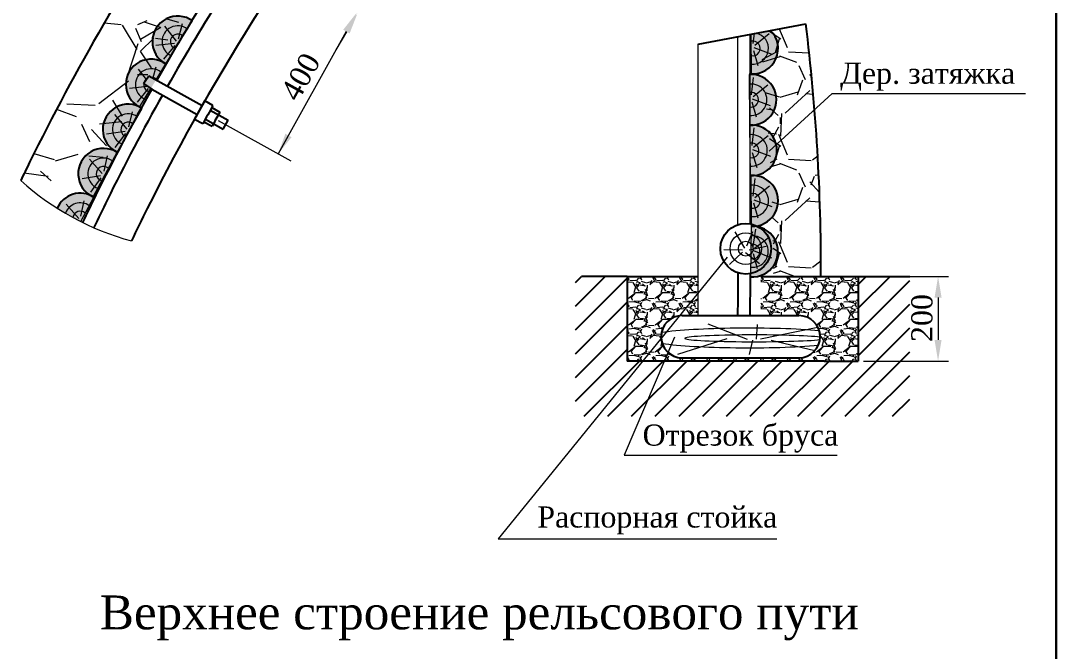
# Model space of a CAD drawing. Header units: millimetres. Extents: x -46762 to 217101, y -107409 to 31524.
# Drawn here: x 210977 to 217101, y -51133 to -47403 of the extents above; entities that cross this region are included whole.
import ezdxf

# ---------------------------------------------------------------- set-up
doc = ezdxf.new("R2010")
doc.units = ezdxf.units.MM
doc.styles.get("Standard").update_dxf_attribs({"font": 'TIMES.TTF'})

msp = doc.modelspace()

# ---------------------------------------------------------------- hatches: boundary and pattern name
at = {"lineweight": 0, "true_color": 0xffffff}
h = msp.add_hatch(color=7, dxfattribs=at)
edge = h.paths.add_edge_path()
edge.add_arc((211905.79, -47525.72), 150, 54.351807, 242.320614)
edge.add_line((211836.11, -47658.55), (211993.21, -47403.83))
for points in [[(215296.66, -47716.62, 0.6936991), (215410.88, -47459.88), (215294.6, -47481.8)], [(211192.9, -48511.45, 0.0247785), (211332.14, -48590.46), (211409.76, -48446.41, 0.455676)]]:
    msp.add_hatch(color=7, dxfattribs=at).paths.add_polyline_path(points)
h = msp.add_hatch(color=7, dxfattribs=at)
edge = h.paths.add_edge_path()
edge.add_arc((211748.69, -47780.45), 150, 54.351807, 242.320614)
edge.add_line((211679.01, -47913.28), (211836.11, -47658.55))
h = msp.add_hatch(color=7, dxfattribs=at)
edge = h.paths.add_edge_path()
edge.add_arc((215296.27, -47870.45), 150, -93.481602, 94.487205)
edge.add_line((215284.54, -47720.91), (215287.16, -48020.18))
h = msp.add_hatch(color=7, dxfattribs=at)
edge = h.paths.add_edge_path()
edge.add_arc((211612.91, -48046.13), 150, 56.180406, 244.149213)
edge.add_line((211547.5, -48181.12), (211696.39, -47921.51))
h = msp.add_hatch(color=7, dxfattribs=at)
edge = h.paths.add_edge_path()
edge.add_arc((215298.9, -48169.72), 150, -93.481602, 94.487205)
edge.add_line((215287.16, -48020.18), (215289.79, -48319.44))
h = msp.add_hatch(color=7, dxfattribs=at)
edge = h.paths.add_edge_path()
edge.add_arc((211467.35, -48307.91), 150, 57.699848, 245.668655)
edge.add_line((211405.55, -48444.59), (211547.5, -48181.12))
h = msp.add_hatch(color=7, dxfattribs=at)
edge = h.paths.add_edge_path()
edge.add_arc((215306.09, -48468.55), 150, -93.481602, 94.487205)
edge.add_line((215294.36, -48319.01), (215296.98, -48618.28))
h = msp.add_hatch(color=7, dxfattribs=at)
edge = h.paths.add_edge_path()
edge.add_arc((215304.75, -48768.07), 150, -95.001044, 92.967764)
edge.add_line((215296.98, -48618.28), (215291.67, -48917.5))

# ---------------------------------------------------------------- linework, layer by layer
at = {"color": 7, "lineweight": 30}
msp.add_line((217100.51, -61406.57), (217100.51, -43586.57), dxfattribs=at)
at = {"lineweight": 9}
for p, q in [((211834.16, -47389.87), (211909.86, -47412.13)), ((211570.67, -47426.33), (211470.54, -47417.98)), ((211666.07, -47572.32), (211578.75, -47429.45)), ((211656.9, -47446.9), (211688.65, -47526.27)), ((211723.8, -47403.4), (211668.24, -47427.21)), ((211685.93, -47512.76), (211804.99, -47441.33)), ((211803.6, -47442.05), (211708.35, -47410.3)), ((211828.41, -47434.77), (211897.05, -47524.26)), ((211932.73, -47421.83), (211908.49, -47511.08)), ((215462.35, -47450.18), (215508.66, -47560.17)), ((215469.91, -47448.75), (215469.81, -47450.8)), ((211763.47, -47505.88), (211684.09, -47585.26)), ((211846.4, -47518.31), (211774.88, -47507.59)), ((215308.21, -47538.01), (215315.38, -47477.88)), ((215403.5, -47480.28), (215317.24, -47549.06)), ((215401.43, -47461.66), (215472.14, -47510.61)), ((215463.72, -47504.14), (215438.32, -47593.04)), ((211607.58, -47735.96), (211671.08, -47537.52)), ((211776.95, -47547), (211886.59, -47534.71)), ((211888.34, -47548.87), (211822.58, -47630.2)), ((215419.69, -47602.68), (215313.94, -47563.47)), ((211685.54, -47586.95), (211749.04, -47682.2)), ((215338.27, -47669.18), (215311.28, -47580.72)), ((215448.63, -47587.65), (215359.94, -47634.11)), ((215365.84, -47645.44), (215467.44, -47613.69)), ((215463.44, -47610.74), (215565.04, -47648.84)), ((215516.73, -47587.48), (215639.46, -47593.33)), ((211671.31, -47689.5), (211718.76, -47751.36)), ((211775.63, -47676.55), (211758, -47741.46)), ((215578.24, -47667.09), (215616.34, -47749.64)), ((211439.24, -47892.57), (211613.86, -47757.63)), ((211668.49, -47720.1), (211729.46, -47720.1)), ((215298.72, -47841.57), (215311.09, -47737.7)), ((215570.46, -47840.46), (215602.21, -47751.56)), ((215653.82, -47733.03), (215643.01, -47721.23)), ((215651.47, -47738.77), (215653.78, -47732.61)), ((211619.85, -47801.73), (211726.63, -47789.75)), ((211731.24, -47803.59), (211665.48, -47884.93)), ((215394.01, -47783.84), (215307.74, -47852.62)), ((215642.51, -47816.28), (215496.46, -47949.63)), ((211578.45, -47967.38), (211522.89, -47872.13)), ((215410.2, -47906.24), (215304.45, -47867.03)), ((215378.3, -47827.56), (215461.7, -47852.09)), ((215467.13, -47855), (215575.08, -47823.25)), ((215663.58, -47838.82), (215620.47, -47835.22)), ((211189.89, -47925.6), (211305.87, -47969.1)), ((211250.14, -47894.55), (211416.82, -47902.49)), ((211636.52, -47941.43), (211615.14, -48031.41)), ((215328.78, -47972.74), (215301.78, -47884.28)), ((215424.42, -47931.38), (215386.5, -47925.69)), ((215455.39, -47962.62), (215404.59, -47918.17)), ((211574.83, -48000.25), (211443.29, -48014.09)), ((211532.66, -47957.7), (211604.12, -48044.95)), ((215469.47, -48013.03), (215469.47, -47974.93)), ((215476.16, -47952.45), (215469.81, -48085.8)), ((211337.41, -48014.7), (211385.04, -48117.89)), ((211483.64, -48142.09), (211396.33, -48046.84)), ((211484.8, -48071.52), (211594, -48055.73)), ((215301.35, -48140.84), (215313.71, -48036.97)), ((215396.89, -48065.41), (215445.43, -48071.24)), ((215429.05, -48086.75), (215460.8, -48029.6)), ((211596.21, -48069.82), (211533.07, -48153.22)), ((215396.64, -48083.1), (215310.37, -48151.89)), ((215405.23, -48099.29), (215472.07, -48145.57)), ((215457.89, -48074.58), (215508.69, -48195.23)), ((211055.57, -48188.07), (211175.51, -48223.35)), ((215331.4, -48272.01), (215304.41, -48183.55)), ((215412.82, -48205.51), (215307.07, -48166.3)), ((215463.72, -48139.14), (215438.32, -48228.04)), ((211182.3, -48231.02), (211317.24, -48191.33)), ((211464.11, -48211.19), (211380.21, -48204.2)), ((211384.79, -48221.64), (211458.54, -48306.97)), ((211488.18, -48202.62), (211469.19, -48293.14)), ((215448.81, -48222.55), (215407.96, -48243.95)), ((215409.21, -48266.89), (215467.35, -48248.72)), ((215463.51, -48245.76), (215565.11, -48283.86)), ((215516.82, -48222.48), (215650.17, -48228.83)), ((215659.26, -48225.55), (215689.83, -48201.93)), ((211139.72, -48325.13), (210998.53, -48303.95)), ((211158.13, -48349.07), (211094.63, -48293.51)), ((215578.23, -48302.05), (215616.33, -48384.6)), ((211339.97, -48336.68), (211448.7, -48318)), ((211451.28, -48332.04), (211390.38, -48417.08)), ((215308.54, -48439.67), (215320.91, -48335.8)), ((215700.16, -48418.59), (215643.06, -48356.29)), ((215651.46, -48373.79), (215670.51, -48322.99)), ((215695.74, -48315.44), (215675.2, -48317.6)), ((215403.83, -48381.94), (215317.57, -48450.72)), ((215570.45, -48475.5), (215602.2, -48386.6)), ((211247.04, -48486.93), (211320.79, -48572.26)), ((211350.43, -48467.91), (211331.44, -48558.43)), ((215338.6, -48570.84), (215311.6, -48482.38)), ((215420.02, -48504.34), (215314.27, -48465.13)), ((215418.62, -48474.42), (215461.8, -48487.12)), ((215467.03, -48490.02), (215574.98, -48458.27)), ((215642.67, -48451.13), (215496.62, -48584.48)), ((215702.27, -48477.04), (215620.5, -48470.22)), ((215424.31, -48566.37), (215421.72, -48565.98)), ((215455.47, -48597.69), (215421.78, -48568.21)), ((215469.47, -48648.03), (215469.47, -48609.93)), ((215476.16, -48587.44), (215469.81, -48720.79)), ((215198.98, -48651.58), (215256.08, -48748.85)), ((215304.11, -48651.58), (215269.06, -48737.17)), ((215307.96, -48739.27), (215323.08, -48635.76)), ((215429.02, -48721.81), (215460.77, -48664.66)), ((215284.64, -48757.92), (215385.86, -48737.17)), ((215404.75, -48684.08), (215316.69, -48750.55)), ((215425.16, -48703.8), (215445.26, -48706.22)), ((215457.91, -48709.65), (215508.71, -48830.3)), ((215134.09, -48756.63), (215244.41, -48757.92)), ((215244.41, -48772.19), (215169.13, -48844.81)), ((215262.57, -48774.79), (215345.63, -48838.33)), ((215334.53, -48871.19), (215309.89, -48782.04)), ((215417.69, -48806.87), (215313.01, -48764.87)), ((215425.97, -48748.66), (215472.01, -48780.53)), ((215463.72, -48774.14), (215438.32, -48863.04)), ((215448.99, -48857.45), (215427.36, -48868.78)), ((215516.92, -48857.48), (215650.27, -48863.83)), ((215659.32, -48860.52), (215708.83, -48822.26)), ((214574.77, -48931.13), (214563.43, -48918.75)), ((214564.56, -48926.93), (214568.67, -48915.97)), ((214639.31, -48915.97), (214647.91, -48936.04)), ((214640.58, -48930.19), (214646.67, -48915.97)), ((214710.73, -48915.98), (214720.06, -48936.19)), ((214733.51, -48931.11), (214719.63, -48915.98)), ((214723.31, -48926.94), (214727.42, -48915.98)), ((214798.06, -48915.98), (214806.65, -48936.02)), ((214799.33, -48930.2), (214805.42, -48915.98)), ((214869.48, -48915.98), (214878.82, -48936.21)), ((214892.24, -48931.1), (214878.39, -48915.98)), ((214882.05, -48926.95), (214886.17, -48915.98)), ((214956.81, -48915.98), (214965.39, -48936.01)), ((214958.07, -48930.22), (214964.17, -48915.98)), ((215368.45, -48931.05), (215354.65, -48915.99)), ((215358.29, -48926.97), (215362.41, -48915.99)), ((215427.52, -48896.17), (215467.27, -48883.75)), ((215463.57, -48880.79), (215557.45, -48915.99)), ((215504.48, -48915.99), (215513.86, -48936.3)), ((215527.19, -48931.03), (215513.4, -48915.99)), ((215517.04, -48926.98), (215521.16, -48915.99)), ((215591.81, -48915.99), (215600.36, -48935.95)), ((215593.04, -48930.27), (215599.16, -48915.99)), ((215663.24, -48915.99), (215672.62, -48936.32)), ((215685.93, -48931.02), (215672.15, -48915.99)), ((215675.79, -48926.99), (215679.91, -48915.99)), ((215750.56, -48915.99), (215759.11, -48935.94)), ((215751.79, -48930.29), (215757.91, -48915.99)), ((215821.99, -48915.99), (215831.38, -48936.35)), ((215844.66, -48931), (215830.91, -48915.99)), ((215834.53, -48927), (215838.66, -48915.99)), ((215909.31, -48916), (215917.85, -48935.92)), ((215910.53, -48930.3), (215916.66, -48916)), ((214575.27, -48932.58), (214563.43, -48943.39)), ((214595.25, -48951.22), (214563.43, -48948.57)), ((214614.75, -48939.04), (214578.24, -48942.22)), ((214615.84, -48980.83), (214598.37, -48952.26)), ((214604.53, -49009.7), (214617.23, -48970.01)), ((214613.8, -48956.93), (214620.15, -48972.81)), ((214627.01, -48946.44), (214615.89, -48951.2)), ((214630.86, -48926.48), (214616.57, -48942.36)), ((214634.53, -48967.13), (214618.65, -48983.01)), ((214619.13, -48983.57), (214631.83, -49002.62)), ((214619.14, -48968.42), (214642.95, -48954.13)), ((214642.61, -48954.32), (214623.56, -48947.97)), ((214671.52, -48972.67), (214639.77, -48967.9)), ((214645.24, -48942.95), (214672.23, -48950.89)), ((214666.96, -48972.39), (214654.26, -48961.28)), ((214677.38, -48953.34), (214704.37, -48945.4)), ((214679.06, -48992.5), (214679.06, -48982.97)), ((214680.94, -48967.84), (214679.35, -49001.18)), ((214734.06, -48932.54), (214697.54, -48965.88)), ((214700.25, -48959.83), (214708.19, -48937.6)), ((214754, -48951.22), (214715.9, -48948.05)), ((214773.51, -48939.04), (214737, -48942.22)), ((214774.59, -48980.83), (214757.13, -48952.26)), ((214763.28, -49009.68), (214775.98, -48969.99)), ((214772.55, -48956.94), (214778.9, -48972.81)), ((214785.77, -48946.43), (214774.65, -48951.2)), ((214789.6, -48926.49), (214775.31, -48942.37)), ((214793.28, -48967.13), (214777.4, -48983.01)), ((214777.88, -48983.58), (214790.58, -49002.63)), ((214777.89, -48968.42), (214801.7, -48954.13)), ((214801.36, -48954.32), (214782.31, -48947.97)), ((214830.27, -48972.67), (214798.52, -48967.9)), ((214803.99, -48942.95), (214830.97, -48950.88)), ((214825.7, -48972.37), (214813, -48961.26)), ((214836.13, -48953.34), (214863.11, -48945.4)), ((214837.81, -48992.5), (214837.81, -48982.97)), ((214839.69, -48967.82), (214838.1, -49001.16)), ((214892.84, -48932.51), (214856.33, -48965.85)), ((214858.99, -48959.86), (214866.93, -48937.63)), ((214912.75, -48951.22), (214874.65, -48948.05)), ((214932.27, -48939.04), (214895.76, -48942.22)), ((214933.34, -48980.83), (214915.88, -48952.26)), ((214922.04, -49009.66), (214934.74, -48969.97)), ((214931.3, -48956.94), (214937.65, -48972.82)), ((214944.53, -48946.43), (214933.42, -48951.19)), ((214948.34, -48926.5), (214934.05, -48942.37)), ((214952.03, -48967.13), (214936.15, -48983.01)), ((214936.63, -48983.58), (214949.33, -49002.63)), ((214936.64, -48968.42), (214960.45, -48954.13)), ((214960.11, -48954.32), (214941.06, -48947.97)), ((214984.47, -48971.98), (214957.28, -48967.9)), ((214962.73, -48942.94), (214984.53, -48949.36)), ((214984.43, -48972.36), (214971.73, -48961.25)), ((215369.2, -48932.41), (215354.45, -48945.88)), ((215389, -48951.22), (215354.45, -48948.34)), ((215354.46, -48934.9), (215355.1, -48936.28)), ((215408.55, -48939.04), (215372.03, -48942.21)), ((215409.6, -48980.84), (215392.14, -48952.26)), ((215398.31, -49009.6), (215411.01, -48969.92)), ((215407.56, -48956.96), (215413.91, -48972.84)), ((215420.81, -48946.41), (215409.7, -48951.18)), ((215428.28, -48967.13), (215412.4, -48983.01)), ((215412.88, -48983.58), (215425.58, -49002.63)), ((215412.89, -48968.42), (215436.7, -48954.13)), ((215436.36, -48954.32), (215417.31, -48947.97)), ((215465.29, -48972.67), (215433.54, -48967.91)), ((215438.96, -48942.94), (215465.94, -48950.88)), ((215460.62, -48972.31), (215447.92, -48961.2)), ((215471.1, -48953.35), (215498.08, -48945.41)), ((215472.81, -48992.5), (215472.81, -48982.97)), ((215474.69, -48967.72), (215473.1, -49001.06)), ((215527.99, -48932.37), (215491.48, -48965.71)), ((215493.95, -48959.97), (215501.88, -48937.74)), ((215547.74, -48951.22), (215509.64, -48948.05)), ((215567.31, -48939.04), (215530.79, -48942.21)), ((215568.36, -48980.84), (215550.89, -48952.27)), ((215557.06, -49009.59), (215569.76, -48969.9)), ((215566.31, -48956.97), (215572.66, -48972.85)), ((215579.57, -48946.41), (215568.46, -48951.17)), ((215583.31, -48926.53), (215569.02, -48942.41)), ((215587.03, -48967.13), (215571.15, -48983.01)), ((215571.63, -48983.58), (215584.33, -49002.63)), ((215571.64, -48968.42), (215595.46, -48954.13)), ((215595.11, -48954.32), (215576.06, -48947.97)), ((215624.04, -48972.67), (215592.29, -48967.91)), ((215597.7, -48942.94), (215624.69, -48950.87)), ((215619.36, -48972.3), (215606.66, -48961.18)), ((215629.84, -48953.35), (215656.83, -48945.41)), ((215631.56, -48992.5), (215631.56, -48982.97)), ((215633.44, -48967.7), (215631.85, -49001.04)), ((215686.78, -48932.34), (215650.27, -48965.68)), ((215652.69, -48960), (215660.62, -48937.77)), ((215706.49, -48951.22), (215668.39, -48948.05)), ((215726.06, -48939.04), (215689.55, -48942.21)), ((215727.11, -48980.84), (215709.65, -48952.27)), ((215715.82, -49009.57), (215728.52, -48969.88)), ((215725.06, -48956.98), (215731.41, -48972.85)), ((215738.33, -48946.4), (215727.22, -48951.17)), ((215742.05, -48926.54), (215727.76, -48942.41)), ((215745.78, -48967.13), (215729.9, -48983.01)), ((215730.39, -48968.42), (215754.21, -48954.13)), ((215730.39, -48983.58), (215743.09, -49002.63)), ((215753.86, -48954.32), (215734.81, -48947.97)), ((215782.8, -48972.67), (215751.05, -48967.91)), ((215756.44, -48942.93), (215783.43, -48950.87)), ((215778.09, -48972.28), (215765.39, -48961.17)), ((215788.58, -48953.35), (215815.57, -48945.41)), ((215790.31, -48992.5), (215790.31, -48982.97)), ((215792.19, -48967.67), (215790.6, -49001.01)), ((215845.57, -48932.31), (215809.05, -48965.64)), ((215811.42, -48960.02), (215819.36, -48937.8)), ((215865.24, -48951.22), (215827.14, -48948.05)), ((215884.82, -48939.04), (215848.31, -48942.21)), ((215885.86, -48980.84), (215868.4, -48952.27)), ((215874.57, -49009.55), (215887.27, -48969.86)), ((215883.82, -48956.99), (215890.17, -48972.86)), ((215897.09, -48946.4), (215885.98, -48951.16)), ((215900.79, -48926.55), (215886.51, -48942.42)), ((215904.53, -48967.13), (215888.65, -48983.01)), ((215889.14, -48968.42), (215912.96, -48954.13)), ((215889.14, -48983.58), (215901.84, -49002.63)), ((215912.61, -48954.32), (215893.56, -48947.97)), ((215929.36, -48970.84), (215909.8, -48967.91)), ((215915.18, -48942.93), (215929.36, -48947.1)), ((215929.36, -48965.74), (215924.12, -48961.15)), ((214570.93, -49043.74), (214605.86, -49016.75)), ((214597.2, -49058.5), (214586.08, -49039.45)), ((214587.17, -49041.16), (214615.75, -49009.41)), ((214615.56, -49009.96), (214656.84, -49009.96)), ((214638.39, -49002.97), (214678.08, -49007.74)), ((214679.99, -49041.37), (214646.66, -49058.83)), ((214663.9, -49020.6), (214671.84, -49006.32)), ((214664.57, -49014.74), (214685.2, -49029.03)), ((214669.26, -48991.57), (214681.96, -49021.73)), ((214677.98, -49023.5), (214671.63, -49045.72)), ((214688.6, -49044.8), (214721.93, -49046.39)), ((214729.69, -49043.73), (214764.62, -49016.74)), ((214755.95, -49058.5), (214744.83, -49039.45)), ((214745.92, -49041.16), (214774.5, -49009.41)), ((214774.31, -49009.96), (214815.59, -49009.96)), ((214797.14, -49002.97), (214836.83, -49007.74)), ((214838.77, -49041.36), (214805.43, -49058.82)), ((214822.64, -49020.63), (214830.58, -49006.34)), ((214823.33, -49014.75), (214843.97, -49029.03)), ((214827.99, -48991.53), (214840.69, -49021.69)), ((214836.73, -49023.5), (214830.38, -49045.72)), ((214847.35, -49044.8), (214880.68, -49046.39)), ((214888.45, -49043.72), (214923.38, -49016.74)), ((214914.69, -49058.5), (214903.58, -49039.45)), ((214904.68, -49041.16), (214933.25, -49009.41)), ((214933.06, -49009.96), (214974.34, -49009.96)), ((214955.9, -49002.98), (214984.3, -49006.38)), ((214981.37, -49020.66), (214984.24, -49015.5)), ((214982.09, -49014.75), (214984.23, -49016.24)), ((215353.93, -49046.24), (215356.93, -49046.39)), ((215364.73, -49043.7), (215399.66, -49016.72)), ((215390.94, -49058.48), (215379.83, -49039.43)), ((215380.93, -49041.16), (215409.5, -49009.41)), ((215409.31, -49009.96), (215450.59, -49009.96)), ((215432.16, -49002.98), (215471.85, -49007.74)), ((215473.86, -49041.3), (215440.53, -49058.77)), ((215457.58, -49020.74), (215465.52, -49006.45)), ((215458.37, -49014.77), (215479.01, -49029.06)), ((215462.93, -48991.38), (215475.63, -49021.54)), ((215471.73, -49023.49), (215465.38, -49045.72)), ((215482.34, -49044.8), (215515.68, -49046.39)), ((215523.49, -49043.7), (215558.42, -49016.71)), ((215549.69, -49058.48), (215538.58, -49039.43)), ((215539.68, -49041.16), (215568.25, -49009.41)), ((215568.06, -49009.96), (215609.34, -49009.96)), ((215590.92, -49002.98), (215630.61, -49007.74)), ((215632.64, -49041.29), (215599.3, -49058.75)), ((215616.32, -49020.77), (215624.25, -49006.48)), ((215617.13, -49014.78), (215637.77, -49029.07)), ((215621.66, -48991.34), (215634.36, -49021.5)), ((215630.49, -49023.49), (215624.14, -49045.72)), ((215641.09, -49044.8), (215674.43, -49046.39)), ((215682.25, -49043.69), (215717.18, -49016.7)), ((215708.44, -49058.48), (215697.32, -49039.43)), ((215698.43, -49041.16), (215727, -49009.41)), ((215726.81, -49009.96), (215768.09, -49009.96)), ((215749.67, -49002.98), (215789.36, -49007.74)), ((215791.41, -49041.28), (215758.07, -49058.74)), ((215775.05, -49020.79), (215782.99, -49006.51)), ((215775.89, -49014.79), (215796.53, -49029.08)), ((215780.39, -48991.3), (215793.09, -49021.46)), ((215789.24, -49023.49), (215782.89, -49045.71)), ((215799.84, -49044.8), (215833.18, -49046.39)), ((215841.02, -49043.69), (215875.94, -49016.7)), ((215867.19, -49058.47), (215856.07, -49039.42)), ((215857.18, -49041.16), (215885.75, -49009.41)), ((215885.56, -49009.96), (215926.84, -49009.96)), ((215908.43, -49002.98), (215929.36, -49005.49)), ((214574.78, -49089.89), (214563.43, -49077.5)), ((214575.31, -49091.29), (214563.43, -49102.14)), ((214595.26, -49109.97), (214563.43, -49107.32)), ((214564.56, -49085.68), (214569.32, -49072.98)), ((214604.16, -49065.26), (214574, -49068.44)), ((214614.86, -49097.78), (214578.34, -49100.96)), ((214632.58, -49073.25), (214600.83, -49065.31)), ((214644.85, -49064.34), (214605.16, -49061.16)), ((214644.85, -49064.34), (214605.16, -49061.16)), ((214627.03, -49105.18), (214615.92, -49109.94)), ((214630.85, -49085.24), (214616.56, -49101.12)), ((214642.61, -49113.07), (214623.56, -49106.72)), ((214633.22, -49074.42), (214631.63, -49066.48)), ((214638.38, -49072.57), (214647.91, -49094.79)), ((214640.58, -49088.94), (214650.11, -49066.72)), ((214645.27, -49101.71), (214672.26, -49109.64)), ((214652.11, -49059.72), (214677.51, -49051.78)), ((214673.88, -49049.31), (214699.28, -49058.83)), ((214677.36, -49112.09), (214704.35, -49104.15)), ((214734.1, -49091.26), (214697.58, -49124.59)), ((214700.25, -49118.59), (214708.18, -49096.36)), ((214710.53, -49074.29), (214720.06, -49094.93)), ((214754.01, -49109.97), (214715.91, -49106.8)), ((214733.52, -49089.88), (214716.06, -49070.83)), ((214723.31, -49085.69), (214728.07, -49072.99)), ((214762.91, -49065.26), (214732.74, -49068.44)), ((214773.62, -49097.78), (214737.1, -49100.96)), ((214791.33, -49073.25), (214759.58, -49065.31)), ((214803.6, -49064.34), (214763.92, -49061.16)), ((214803.6, -49064.34), (214763.92, -49061.16)), ((214785.79, -49105.17), (214774.68, -49109.94)), ((214789.59, -49085.25), (214775.3, -49101.12)), ((214801.36, -49113.07), (214782.31, -49106.72)), ((214791.97, -49074.41), (214790.38, -49066.47)), ((214797.13, -49072.55), (214806.65, -49094.78)), ((214799.32, -49088.96), (214808.85, -49066.73)), ((214804.01, -49101.7), (214831, -49109.64)), ((214810.86, -49059.72), (214836.26, -49051.79)), ((214832.62, -49049.31), (214858.02, -49058.83)), ((214836.1, -49112.09), (214863.09, -49104.16)), ((214892.88, -49091.22), (214856.37, -49124.56)), ((214858.99, -49118.62), (214866.92, -49096.39)), ((214869.29, -49074.32), (214878.82, -49094.95)), ((214912.76, -49109.97), (214874.66, -49106.8)), ((214892.26, -49089.86), (214874.79, -49070.81)), ((214882.05, -49085.7), (214886.82, -49073)), ((214921.65, -49065.26), (214891.49, -49068.44)), ((214932.37, -49097.78), (214895.86, -49100.96)), ((214950.08, -49073.25), (214918.33, -49065.31)), ((214962.36, -49064.34), (214922.67, -49061.16)), ((214962.36, -49064.34), (214922.67, -49061.16)), ((214944.55, -49105.17), (214933.44, -49109.93)), ((214948.33, -49085.26), (214934.05, -49101.13)), ((214960.11, -49113.07), (214941.06, -49106.72)), ((214950.72, -49074.4), (214949.13, -49066.46)), ((214955.87, -49072.54), (214965.39, -49094.76)), ((214958.07, -49088.97), (214967.59, -49066.75)), ((214962.75, -49101.7), (214983.26, -49107.73)), ((214983.96, -49048.46), (214964.2, -49058.81)), ((214969.6, -49059.73), (214983.9, -49055.26)), ((215389, -49109.97), (215353.24, -49106.99)), ((215369.25, -49091.12), (215353.26, -49105.71)), ((215353.44, -49091.44), (215355.09, -49095.02)), ((215368.47, -49089.81), (215353.65, -49073.65)), ((215358.29, -49085.72), (215363.06, -49073.02)), ((215397.88, -49065.27), (215367.72, -49068.44)), ((215408.65, -49097.78), (215372.14, -49100.96)), ((215426.33, -49073.25), (215394.58, -49065.31)), ((215438.62, -49064.34), (215398.93, -49061.16)), ((215438.62, -49064.34), (215398.93, -49061.16)), ((215420.84, -49105.15), (215409.72, -49109.92)), ((215424.56, -49085.28), (215410.27, -49101.16)), ((215436.36, -49113.07), (215417.31, -49106.72)), ((215426.96, -49074.36), (215425.37, -49066.42)), ((215432.1, -49072.5), (215441.62, -49094.72)), ((215434.3, -49089.02), (215443.82, -49066.79)), ((215438.98, -49101.7), (215465.97, -49109.63)), ((215445.83, -49059.73), (215471.23, -49051.8)), ((215467.59, -49049.3), (215492.99, -49058.82)), ((215471.07, -49112.1), (215498.06, -49104.17)), ((215528.03, -49091.09), (215491.52, -49124.42)), ((215493.94, -49118.73), (215501.88, -49096.5)), ((215504.33, -49074.4), (215513.85, -49095.04)), ((215547.75, -49109.97), (215509.65, -49106.8)), ((215527.2, -49089.8), (215509.74, -49070.75)), ((215517.04, -49085.73), (215521.8, -49073.03)), ((215556.62, -49065.27), (215526.46, -49068.44)), ((215567.41, -49097.78), (215530.9, -49100.96)), ((215585.08, -49073.25), (215553.33, -49065.31)), ((215597.37, -49064.34), (215557.69, -49061.16)), ((215597.37, -49064.34), (215557.69, -49061.16)), ((215579.6, -49105.15), (215568.48, -49109.91)), ((215583.3, -49085.29), (215569.01, -49101.16)), ((215595.11, -49113.07), (215576.06, -49106.72)), ((215585.71, -49074.35), (215584.12, -49066.41)), ((215590.84, -49072.48), (215600.37, -49094.71)), ((215593.04, -49089.03), (215602.56, -49066.81)), ((215597.72, -49101.69), (215624.71, -49109.63)), ((215604.57, -49059.74), (215629.97, -49051.8)), ((215626.34, -49049.29), (215651.74, -49058.82)), ((215629.81, -49112.11), (215656.8, -49104.17)), ((215686.82, -49091.05), (215650.31, -49124.39)), ((215652.68, -49118.76), (215660.62, -49096.53)), ((215663.09, -49074.43), (215672.61, -49095.06)), ((215706.5, -49109.97), (215668.4, -49106.8)), ((215685.94, -49089.78), (215668.48, -49070.73)), ((215675.79, -49085.74), (215680.55, -49073.04)), ((215715.37, -49065.27), (215685.2, -49068.44)), ((215726.17, -49097.78), (215689.66, -49100.95)), ((215743.83, -49073.25), (215712.08, -49065.31)), ((215756.13, -49064.34), (215716.44, -49061.16)), ((215756.13, -49064.34), (215716.44, -49061.16)), ((215738.36, -49105.14), (215727.25, -49109.91)), ((215742.04, -49085.3), (215727.76, -49101.17)), ((215753.86, -49113.07), (215734.81, -49106.72)), ((215744.45, -49074.34), (215742.87, -49066.4)), ((215749.59, -49072.47), (215759.11, -49094.69)), ((215751.78, -49089.04), (215761.31, -49066.82)), ((215756.47, -49101.69), (215783.45, -49109.63)), ((215763.32, -49059.74), (215788.72, -49051.8)), ((215785.08, -49049.29), (215810.48, -49058.82)), ((215788.56, -49112.11), (215815.54, -49104.17)), ((215845.61, -49091.02), (215809.09, -49124.36)), ((215811.42, -49118.78), (215819.36, -49096.56)), ((215821.85, -49074.45), (215831.37, -49095.09)), ((215865.25, -49109.97), (215827.15, -49106.8)), ((215844.67, -49089.77), (215827.21, -49070.72)), ((215834.53, -49085.75), (215839.3, -49073.05)), ((215874.11, -49065.27), (215843.95, -49068.44)), ((215884.93, -49097.78), (215848.42, -49100.95)), ((215902.58, -49073.25), (215870.83, -49065.31)), ((215914.88, -49064.34), (215875.19, -49061.16)), ((215914.88, -49064.34), (215875.19, -49061.16)), ((215897.12, -49105.14), (215886.01, -49109.9)), ((215900.79, -49085.31), (215886.5, -49101.18)), ((215912.61, -49113.07), (215893.56, -49106.72)), ((215903.2, -49074.33), (215901.62, -49066.39)), ((215908.33, -49072.45), (215917.85, -49094.68)), ((215910.53, -49089.06), (215920.05, -49066.83)), ((215915.21, -49101.69), (215929.36, -49105.85)), ((215929.36, -49052.17), (215916.85, -49058.72)), ((215922.06, -49059.74), (215929.36, -49057.46)), ((214587.17, -49199.91), (214615.75, -49168.16)), ((214615.84, -49139.58), (214598.37, -49111)), ((214604.53, -49168.44), (214617.23, -49128.75)), ((214613.8, -49115.68), (214620.15, -49131.55)), ((214615.56, -49168.71), (214656.84, -49168.71)), ((214634.53, -49125.88), (214618.65, -49141.76)), ((214619.13, -49142.32), (214631.83, -49161.37)), ((214619.14, -49127.17), (214642.95, -49112.88)), ((214638.35, -49161.72), (214678.03, -49166.48)), ((214671.49, -49131.41), (214639.74, -49126.65)), ((214666.98, -49131.16), (214654.28, -49120.05)), ((214663.89, -49179.37), (214671.83, -49165.08)), ((214669.26, -49150.33), (214681.96, -49180.49)), ((214679.06, -49151.25), (214679.06, -49141.72)), ((214680.94, -49126.59), (214679.35, -49159.93)), ((214745.92, -49199.91), (214774.5, -49168.16)), ((214774.59, -49139.58), (214757.13, -49111.01)), ((214763.28, -49168.42), (214775.98, -49128.73)), ((214772.55, -49115.69), (214778.9, -49131.56)), ((214774.31, -49168.71), (214815.59, -49168.71)), ((214793.28, -49125.88), (214777.4, -49141.76)), ((214777.88, -49142.33), (214790.58, -49161.38)), ((214777.89, -49127.17), (214801.7, -49112.88)), ((214797.1, -49161.72), (214823.98, -49164.94)), ((214830.25, -49131.41), (214798.5, -49126.65)), ((214825.72, -49131.14), (214813.02, -49120.03)), ((214828, -49150.29), (214832.24, -49160.38)), ((214837.81, -49151.25), (214837.81, -49141.72)), ((214839.69, -49126.57), (214838.21, -49157.57)), ((214933.34, -49139.58), (214915.88, -49111.01)), ((214928.88, -49147.03), (214934.74, -49128.72)), ((214931.3, -49115.69), (214937.65, -49131.57)), ((214952.03, -49125.88), (214936.15, -49141.76)), ((214936.63, -49142.33), (214939.77, -49147.03)), ((214936.64, -49127.17), (214960.45, -49112.88)), ((214982.91, -49130.5), (214957.25, -49126.65)), ((214982.93, -49129.79), (214971.75, -49120.01)), ((215409.6, -49139.59), (215392.14, -49111.01)), ((215405.13, -49147.03), (215411.01, -49128.66)), ((215407.56, -49115.71), (215413.91, -49131.59)), ((215428.28, -49125.88), (215412.4, -49141.76)), ((215412.88, -49142.33), (215416.02, -49147.03)), ((215412.89, -49127.17), (215436.71, -49112.88)), ((215465.26, -49131.42), (215433.51, -49126.65)), ((215460.65, -49131.08), (215447.95, -49119.97)), ((215472.81, -49147.03), (215472.81, -49141.72)), ((215474.69, -49126.47), (215473.71, -49147.03)), ((215568.35, -49139.59), (215550.89, -49111.01)), ((215563.88, -49147.03), (215569.76, -49128.64)), ((215566.31, -49115.72), (215572.66, -49131.59)), ((215587.03, -49125.88), (215571.15, -49141.76)), ((215571.63, -49142.33), (215574.77, -49147.03)), ((215571.64, -49127.17), (215595.46, -49112.88)), ((215624.02, -49131.42), (215592.27, -49126.65)), ((215619.38, -49131.06), (215606.68, -49119.95)), ((215621.67, -49150.1), (215623.85, -49155.3)), ((215631.56, -49151.25), (215631.56, -49141.72)), ((215633.44, -49126.45), (215631.9, -49158.71)), ((215698.43, -49199.91), (215727, -49168.16)), ((215727.11, -49139.59), (215709.64, -49111.02)), ((215715.82, -49168.31), (215728.52, -49128.62)), ((215725.06, -49115.73), (215731.41, -49131.6)), ((215726.81, -49168.71), (215768.09, -49168.71)), ((215745.78, -49125.88), (215729.9, -49141.76)), ((215730.38, -49142.33), (215743.08, -49161.38)), ((215730.4, -49127.17), (215754.21, -49112.88)), ((215749.63, -49161.72), (215789.32, -49166.49)), ((215782.77, -49131.42), (215751.02, -49126.65)), ((215778.11, -49131.05), (215765.41, -49119.94)), ((215775.05, -49179.56), (215782.98, -49165.27)), ((215780.4, -49150.07), (215793.1, -49180.23)), ((215790.31, -49151.25), (215790.31, -49141.72)), ((215792.19, -49126.42), (215790.6, -49159.76)), ((215857.18, -49199.9), (215885.75, -49168.15)), ((215885.86, -49139.59), (215868.4, -49111.02)), ((215874.58, -49168.29), (215887.28, -49128.61)), ((215883.82, -49115.73), (215890.17, -49131.61)), ((215885.56, -49168.71), (215926.84, -49168.71)), ((215904.53, -49125.88), (215888.65, -49141.76)), ((215889.14, -49142.33), (215901.84, -49161.38)), ((215889.15, -49127.17), (215912.96, -49112.88)), ((215908.39, -49161.72), (215929.36, -49164.24)), ((215929.36, -49129.59), (215909.77, -49126.65)), ((215929.36, -49124.49), (215924.14, -49119.92)), ((214570.94, -49202.48), (214605.87, -49175.49)), ((214604.1, -49224.02), (214573.93, -49227.19)), ((214597.2, -49217.25), (214586.09, -49198.2)), ((214632.58, -49232), (214600.83, -49224.06)), ((214644.8, -49223.08), (214605.11, -49219.91)), ((214644.8, -49223.08), (214605.11, -49219.91)), ((214633.22, -49233.17), (214631.63, -49225.24)), ((214640.58, -49247.7), (214650.1, -49225.48)), ((214680.04, -49200.1), (214646.7, -49217.56)), ((214652.09, -49218.48), (214677.49, -49210.54)), ((214664.55, -49173.48), (214685.19, -49187.77)), ((214677.98, -49182.25), (214671.63, -49204.47)), ((214673.89, -49208.06), (214699.29, -49217.59)), ((214688.62, -49203.55), (214721.96, -49205.14)), ((214733.53, -49248.64), (214716.07, -49229.59)), ((214729.71, -49202.47), (214764.63, -49175.48)), ((214762.84, -49224.02), (214732.68, -49227.19)), ((214755.95, -49217.25), (214744.83, -49198.2)), ((214771.81, -49227.12), (214759.58, -49224.06)), ((214774.46, -49220.76), (214763.87, -49219.91)), ((214774.46, -49220.76), (214763.87, -49219.91)), ((215682.73, -49202.08), (215717.19, -49175.45)), ((215715.3, -49224.02), (215695.4, -49226.12)), ((215708.44, -49217.23), (215697.32, -49198.18)), ((215743.83, -49232), (215712.08, -49224.06)), ((215756.08, -49223.08), (215716.39, -49219.91)), ((215756.08, -49223.08), (215716.39, -49219.91)), ((215744.46, -49233.09), (215742.87, -49225.15)), ((215751.78, -49247.8), (215761.31, -49225.58)), ((215791.46, -49200), (215758.12, -49217.46)), ((215763.3, -49218.49), (215788.7, -49210.56)), ((215775.88, -49173.53), (215796.51, -49187.82)), ((215789.24, -49182.24), (215782.89, -49204.46)), ((215785.1, -49208.05), (215810.5, -49217.57)), ((215799.86, -49203.55), (215833.2, -49205.14)), ((215844.69, -49248.53), (215827.22, -49229.48)), ((215841.03, -49202.43), (215875.95, -49175.44)), ((215874.04, -49224.02), (215843.88, -49227.2)), ((215867.19, -49217.23), (215856.07, -49198.18)), ((215902.58, -49232), (215870.83, -49224.06)), ((215914.83, -49223.08), (215875.14, -49219.91)), ((215914.83, -49223.08), (215875.14, -49219.91)), ((215903.2, -49233.08), (215901.62, -49225.14)), ((215910.52, -49247.82), (215920.05, -49225.59)), ((215929.36, -49210.92), (215916.89, -49217.45)), ((215922.04, -49218.5), (215929.36, -49216.21)), ((214574.8, -49248.66), (214563.43, -49236.26)), ((214575.35, -49250), (214563.43, -49260.89)), ((214595.27, -49268.72), (214563.43, -49266.07)), ((214564.56, -49244.44), (214569.32, -49231.74)), ((214614.96, -49256.53), (214578.45, -49259.7)), ((214615.83, -49298.33), (214598.37, -49269.75)), ((214604.53, -49327.18), (214617.23, -49287.5)), ((214613.8, -49274.43), (214620.15, -49290.3)), ((214627.06, -49263.92), (214615.95, -49268.68)), ((214630.84, -49244), (214616.55, -49259.87)), ((214634.53, -49284.63), (214618.65, -49300.51)), ((214619.14, -49285.92), (214642.95, -49271.63)), ((214642.61, -49271.82), (214623.56, -49265.47)), ((214638.39, -49231.33), (214647.91, -49253.55)), ((214671.46, -49290.16), (214639.71, -49285.4)), ((214645.29, -49260.46), (214672.28, -49268.4)), ((214667, -49289.93), (214654.3, -49278.81)), ((214677.33, -49270.85), (214704.32, -49262.91)), ((214680.94, -49285.34), (214679.35, -49318.68)), ((214734.14, -49249.97), (214697.63, -49283.31)), ((214700.24, -49277.35), (214708.18, -49255.12)), ((214710.53, -49233.03), (214720.05, -49253.67)), ((214754.01, -49268.72), (214715.91, -49265.55)), ((214723.31, -49244.45), (214728.07, -49231.75)), ((214764.33, -49257.34), (214737.21, -49259.7)), ((214763.76, -49280.61), (214757.12, -49269.76)), ((215726.27, -49256.52), (215703.4, -49258.51)), ((215706.51, -49268.72), (215704.09, -49268.52)), ((215727.1, -49298.34), (215709.64, -49269.76)), ((215715.82, -49327.06), (215728.52, -49287.37)), ((215725.06, -49274.47), (215731.41, -49290.35)), ((215738.38, -49263.88), (215727.27, -49268.64)), ((215742.04, -49244.05), (215727.75, -49259.93)), ((215745.78, -49284.63), (215729.9, -49300.51)), ((215730.4, -49285.92), (215754.21, -49271.63)), ((215753.86, -49271.82), (215734.81, -49265.47)), ((215749.59, -49231.22), (215759.11, -49253.45)), ((215782.74, -49290.16), (215750.99, -49285.4)), ((215756.49, -49260.45), (215783.48, -49268.39)), ((215778.13, -49289.82), (215765.43, -49278.7)), ((215788.53, -49270.86), (215815.52, -49262.93)), ((215792.19, -49285.17), (215790.6, -49318.51)), ((215845.65, -49249.73), (215809.13, -49283.07)), ((215811.42, -49277.54), (215819.35, -49255.32)), ((215821.84, -49233.19), (215831.37, -49253.83)), ((215865.26, -49268.72), (215827.16, -49265.55)), ((215834.53, -49244.5), (215839.29, -49231.8)), ((215885.03, -49256.52), (215848.52, -49259.7)), ((215885.86, -49298.34), (215868.39, -49269.77)), ((215874.58, -49327.04), (215887.28, -49287.35)), ((215883.81, -49274.48), (215890.16, -49290.36)), ((215897.14, -49263.88), (215886.03, -49268.64)), ((215900.78, -49244.06), (215886.49, -49259.94)), ((215904.53, -49284.63), (215888.65, -49300.51)), ((215889.15, -49285.92), (215912.96, -49271.63)), ((215912.61, -49271.82), (215893.56, -49265.47)), ((215908.33, -49231.21), (215917.86, -49253.43)), ((215929.36, -49288.34), (215909.75, -49285.4)), ((215915.23, -49260.45), (215929.36, -49264.6)), ((215929.36, -49283.24), (215924.16, -49278.69)), ((214570.96, -49361.22), (214605.88, -49334.23)), ((214587.17, -49358.66), (214615.75, -49326.91)), ((214615.56, -49327.46), (214656.84, -49327.46)), ((214619.13, -49301.07), (214631.83, -49320.12)), ((214638.31, -49320.46), (214677.99, -49325.23)), ((214663.89, -49338.13), (214671.82, -49323.85)), ((214664.54, -49332.22), (214685.17, -49346.51)), ((214669.27, -49309.1), (214681.97, -49339.26)), ((214677.98, -49341), (214671.63, -49363.22)), ((214679.06, -49310), (214679.06, -49300.47)), ((214729.72, -49361.21), (214764.64, -49334.23)), ((214745.93, -49358.66), (214774.5, -49326.91)), ((214763.28, -49327.17), (214769.08, -49309.07)), ((214774.31, -49327.46), (214776.43, -49327.46)), ((215682.28, -49361.18), (215717.21, -49334.19)), ((215698.43, -49358.65), (215727, -49326.91)), ((215726.81, -49327.46), (215768.09, -49327.46)), ((215730.38, -49301.08), (215743.08, -49320.13)), ((215749.59, -49320.47), (215789.28, -49325.23)), ((215775.04, -49338.32), (215782.97, -49324.04)), ((215775.86, -49332.27), (215796.5, -49346.56)), ((215780.41, -49308.83), (215793.11, -49339)), ((215789.24, -49340.99), (215782.89, -49363.21)), ((215790.31, -49310), (215790.31, -49300.47)), ((215841.04, -49361.17), (215875.97, -49334.18)), ((215857.18, -49358.65), (215885.75, -49326.9)), ((215885.56, -49327.46), (215926.84, -49327.46)), ((215889.14, -49301.08), (215901.84, -49320.13)), ((215908.35, -49320.47), (215929.36, -49322.99)), ((214574.81, -49407.42), (214563.43, -49395.01)), ((214564.56, -49403.19), (214569.32, -49390.49)), ((214575.39, -49408.72), (214567.44, -49415.97)), ((214604.03, -49382.77), (214573.87, -49385.95)), ((214597.2, -49376.01), (214586.09, -49356.96)), ((214632.58, -49390.75), (214600.83, -49382.81)), ((214644.75, -49381.83), (214605.07, -49378.65)), ((214644.75, -49381.83), (214605.07, -49378.65)), ((214630.83, -49402.76), (214618.94, -49415.97)), ((214633.22, -49391.93), (214631.63, -49383.99)), ((214638.39, -49390.08), (214647.91, -49412.31)), ((214640.57, -49406.46), (214650.1, -49384.23)), ((214680.08, -49358.82), (214646.75, -49376.28)), ((214652.07, -49377.24), (214677.47, -49369.3)), ((214673.91, -49366.82), (214699.31, -49376.35)), ((214688.65, -49362.3), (214721.98, -49363.89)), ((214707.43, -49415.98), (214708.18, -49413.88)), ((214710.52, -49391.77), (214720.05, -49412.41)), ((214733.55, -49407.41), (214716.08, -49388.36)), ((214723.3, -49403.2), (214728.07, -49390.5)), ((214734.18, -49408.68), (214726.19, -49415.98)), ((214762.77, -49382.78), (214732.61, -49385.95)), ((214755.95, -49376), (214744.83, -49356.95)), ((214791.33, -49390.75), (214759.58, -49382.81)), ((214803.51, -49381.83), (214763.82, -49378.65)), ((214803.51, -49381.83), (214763.82, -49378.65)), ((214789.58, -49402.76), (214777.68, -49415.98)), ((214791.97, -49391.91), (214790.38, -49383.98)), ((214797.13, -49390.07), (214806.66, -49412.29)), ((214799.32, -49406.47), (214808.84, -49384.25)), ((214813.53, -49372.07), (214805.52, -49376.27)), ((214810.81, -49377.24), (214817.72, -49375.08)), ((214866.18, -49415.98), (214866.92, -49413.91)), ((214871.14, -49395.82), (214878.81, -49412.43)), ((214882.05, -49403.21), (214884.39, -49396.96)), ((214892.28, -49407.39), (214882.66, -49396.89)), ((214892.96, -49408.65), (214884.93, -49415.98)), ((214948.32, -49402.77), (214936.43, -49415.98)), ((214958.06, -49406.49), (214962.11, -49397.03)), ((214958.86, -49397.03), (214965.4, -49412.28)), ((215024.93, -49415.98), (215025.66, -49413.94)), ((215030.45, -49397.03), (215037.57, -49412.45)), ((215040.8, -49403.22), (215043.12, -49397.03)), ((215051.02, -49407.38), (215041.53, -49397.03)), ((215051.75, -49408.61), (215043.68, -49415.98)), ((215107.06, -49402.78), (215095.18, -49415.98)), ((215116.8, -49406.5), (215120.86, -49397.03)), ((215117.61, -49397.03), (215124.14, -49412.26)), ((215183.67, -49415.99), (215184.39, -49413.97)), ((215189.19, -49397.03), (215196.33, -49412.48)), ((215199.54, -49403.22), (215201.87, -49397.03)), ((215209.75, -49407.36), (215200.28, -49397.03)), ((215210.54, -49408.58), (215202.43, -49415.99)), ((215265.8, -49402.79), (215253.92, -49415.99)), ((215275.55, -49406.51), (215279.61, -49397.03)), ((215276.36, -49397.03), (215282.89, -49412.25)), ((215342.42, -49415.99), (215343.13, -49414)), ((215347.94, -49397.03), (215355.09, -49412.5)), ((215358.29, -49403.23), (215360.62, -49397.03)), ((215368.49, -49407.34), (215359.03, -49397.03)), ((215369.33, -49408.55), (215361.17, -49415.99)), ((215424.54, -49402.8), (215412.67, -49415.99)), ((215434.29, -49406.53), (215438.36, -49397.03)), ((215435.11, -49397.03), (215441.63, -49412.23)), ((215501.17, -49415.99), (215501.87, -49414.02)), ((215506.69, -49397.03), (215513.85, -49412.52)), ((215517.04, -49403.24), (215519.37, -49397.03)), ((215527.23, -49407.33), (215517.78, -49397.03)), ((215528.11, -49408.51), (215519.92, -49415.99)), ((215583.29, -49402.8), (215571.42, -49415.99)), ((215593.03, -49406.54), (215597.71, -49395.64)), ((215593.51, -49396.2), (215600.37, -49412.22)), ((215649.37, -49375.43), (215651.77, -49376.33)), ((215659.92, -49415.99), (215660.61, -49414.05)), ((215663.08, -49391.91), (215672.61, -49412.54)), ((215664.43, -49363.41), (215674.48, -49363.89)), ((215685.96, -49407.31), (215668.5, -49388.26)), ((215675.78, -49403.25), (215680.55, -49390.55)), ((215686.9, -49408.48), (215678.67, -49415.99)), ((215715.23, -49382.78), (215685.07, -49385.95)), ((215708.44, -49375.98), (215697.33, -49356.93)), ((215743.83, -49390.75), (215712.08, -49382.81)), ((215756.03, -49381.83), (215716.34, -49378.66)), ((215756.03, -49381.83), (215716.34, -49378.66)), ((215742.03, -49402.81), (215730.16, -49416)), ((215744.46, -49391.84), (215742.87, -49383.91)), ((215749.59, -49389.98), (215759.12, -49412.21)), ((215751.78, -49406.56), (215761.3, -49384.33)), ((215791.5, -49358.72), (215758.16, -49376.19)), ((215763.27, -49377.25), (215788.67, -49369.31)), ((215785.11, -49366.8), (215810.51, -49376.33)), ((215799.89, -49362.3), (215833.22, -49363.89)), ((215818.67, -49416), (215819.35, -49414.08)), ((215821.84, -49391.93), (215831.37, -49412.56)), ((215844.7, -49407.3), (215827.24, -49388.25)), ((215834.53, -49403.26), (215839.29, -49390.56)), ((215845.69, -49408.44), (215837.41, -49416)), ((215873.98, -49382.78), (215843.81, -49385.95)), ((215867.19, -49375.98), (215856.07, -49356.93)), ((215902.58, -49390.75), (215870.83, -49382.81)), ((215914.78, -49381.83), (215875.1, -49378.66)), ((215914.78, -49381.83), (215875.1, -49378.66)), ((215900.77, -49402.82), (215888.91, -49416)), ((215903.2, -49391.83), (215901.62, -49383.89)), ((215908.33, -49389.97), (215917.86, -49412.19)), ((215910.52, -49406.57), (215920.05, -49384.35)), ((215929.36, -49369.67), (215916.94, -49376.17)), ((215922.02, -49377.25), (215929.36, -49374.96)), ((214615.07, -49415.27), (214606.93, -49415.97)), ((214773.82, -49415.27), (214765.64, -49415.98)), ((214932.58, -49415.27), (214924.36, -49415.98)), ((215091.34, -49415.27), (215083.08, -49415.98)), ((215250.1, -49415.26), (215241.8, -49415.99)), ((215408.86, -49415.26), (215400.51, -49415.99)), ((215567.62, -49415.26), (215559.23, -49415.99)), ((215726.38, -49415.26), (215717.95, -49416)), ((215885.14, -49415.26), (215876.7, -49416))]:
    msp.add_line(p, q, dxfattribs=at)
at = {"color": 7, "lineweight": 0}
for p, q in [((211836.11, -47658.55), (211993.21, -47403.83)), ((215217.64, -48608.9), (215217.64, -47496.31)), ((215290.14, -48603.56), (215290.14, -47482.64)), ((215294.6, -47481.8), (215296.66, -47716.62)), ((214982.64, -49147.03), (214982.64, -47540.61)), ((211778.05, -47752.7), (211836.11, -47658.55)), ((215284.54, -47720.91), (215287.16, -48020.18)), ((211679.01, -47913.28), (211746.8, -47803.37)), ((211547.5, -48181.12), (211696.39, -47921.51)), ((215287.16, -48020.18), (215289.79, -48319.44)), ((211405.55, -48444.59), (211547.5, -48181.12)), ((215294.36, -48319.01), (215296.98, -48618.28)), ((211332.14, -48590.46), (211409.76, -48446.41)), ((215296.98, -48618.28), (215291.67, -48917.5))]:
    msp.add_line(p, q, dxfattribs=at)
for p, q in [((214982.64, -47540.61), (215619.39, -47420.57)), ((211703.7, -47774.28), (211734.08, -47728.06)), ((211734.08, -47728.06), (212050.07, -47905.19)), ((211703.7, -47774.28), (211752.07, -47806.93)), ((211752.07, -47806.93), (212021.53, -47957.98)), ((212005.65, -47987.62), (212065.88, -47877.46)), ((212113.6, -47903.55), (212065.88, -47877.46)), ((212098.05, -47932.09), (212203.27, -47991.08)), ((212106.6, -47916.82), (212154.39, -47943.61)), ((212054.16, -48013.53), (212005.65, -47987.62)), ((212060.96, -48000.14), (212109.22, -48027.2)), ((212069.52, -47984.88), (212173.93, -48043.41)), ((212173.93, -48043.41), (212203.27, -47991.08)), ((214257.83, -48951.42), (214293.28, -48915.97)), ((214257.83, -49091.73), (214433.59, -48915.97)), ((214563.43, -48915.97), (214293.28, -48915.97)), ((214563.43, -48915.97), (214984.56, -48915.98)), ((214563.43, -48915.97), (214563.43, -49415.97)), ((215354.46, -48915.99), (215929.36, -48916)), ((215929.36, -48916), (215929.36, -49416)), ((215929.36, -48963.68), (215977.05, -48916)), ((215929.36, -49104), (216117.36, -48916)), ((215929.36, -48916), (215929.36, -49416)), ((215929.36, -48916), (216233.91, -48916)), ((214257.83, -49232.05), (214563.43, -48926.45)), ((215929.36, -49244.32), (216233.91, -48939.76)), ((214257.83, -49372.37), (214563.43, -49066.77)), ((215929.36, -49384.63), (216233.91, -49080.08)), ((214888.46, -49147.03), (215579.14, -49147.03)), ((214257.83, -49512.68), (214563.43, -49207.08)), ((215711.83, -49742.48), (216233.91, -49220.4)), ((214257.83, -49653), (214563.43, -49347.4)), ((214888.46, -49397.03), (215579.14, -49397.03)), ((215852.15, -49742.48), (216233.91, -49360.71)), ((214308.67, -49742.48), (214635.17, -49415.98)), ((214448.98, -49742.48), (214775.48, -49415.98)), ((215727.63, -49416), (214563.43, -49415.97)), ((214589.3, -49742.48), (214915.8, -49415.98)), ((214729.62, -49742.48), (215056.11, -49415.98)), ((214869.93, -49742.48), (215196.43, -49415.99)), ((215010.25, -49742.48), (215336.74, -49415.99)), ((215150.57, -49742.48), (215477.05, -49415.99)), ((215290.88, -49742.48), (215617.37, -49415.99)), ((215431.2, -49742.48), (215757.68, -49416)), ((215571.52, -49742.48), (215898, -49416)), ((215727.64, -49416), (215929.36, -49416)), ((215992.47, -49742.48), (216233.91, -49501.03)), ((216132.78, -49742.48), (216233.91, -49641.35))]:
    msp.add_line(p, q)
at = {"lineweight": 15}
for p, q in [((212902.21, -47466.36), (212499.68, -48190.76)), ((212904.08, -47467.54), (212840.01, -47574.88)), ((215403.62, -48174.23), (215775.58, -47833.69)), ((215775.58, -47833.69), (216918.73, -47832.4)), ((212144.25, -47992.16), (212573.71, -48232.13)), ((215154.64, -48802.39), (213800.47, -50467.42)), ((215960.61, -48916), (216464, -48916)), ((216401.5, -49041), (216401.5, -49291)), ((215039.96, -49195.71), (215272.69, -49286.84)), ((215332.45, -49198.85), (215326.15, -49286.84)), ((215691.35, -49216.96), (215351.31, -49286.84)), ((214843.74, -49275.16), (214546.25, -49973.08)), ((215153.18, -49283.7), (214860.69, -49377.98)), ((215304.15, -49293.13), (215285.25, -49377.98)), ((215414.21, -49293.13), (215673.75, -49353.71)), ((215960.61, -49416), (216464, -49416)), ((214546.25, -49973.08), (215804.5, -49973.08)), ((213800.47, -50467.42), (215449.09, -50467.42))]:
    msp.add_line(p, q, dxfattribs=at)
msp.add_circle((215264.58, -48751.37), 150)
at = {"lineweight": 9}
for radius in [93, 43.65]:
    msp.add_circle((215264.58, -48751.37), radius, dxfattribs=at)
for centre, radius, start, end in [((223268.94, -54272.46), 12900, 141.433, 153.486872), ((223268.94, -54272.46), 13645, 146.006647, 153.761786), ((223268.94, -54272.46), 13135, 144.841431, 150.428355), ((223268.94, -54272.46), 13207.5, 146.006647, 150.429987), ((211905.79, -47525.72), 150, 54.351807, 242.320614), ((203855.15, -48874.95), 11853.8, 359.801605, 7.047541), ((215305.77, -47566.89), 150, 266.518398, 45.514442), ((211748.69, -47780.45), 150, 54.351807, 242.320614), ((215296.27, -47870.45), 150, 266.518398, 94.487205), ((223268.94, -54272.46), 13207.5, 150.690276, 153.761786), ((223268.94, -54272.46), 13135, 150.69008, 153.756789), ((211612.91, -48046.13), 150, 56.180406, 244.149213), ((223384.13, -54065.47), 12845, 151.333299, 151.890936), ((223384.13, -54065.47), 12790, 151.403112, 151.828739), ((215298.9, -48169.72), 150, 266.518398, 94.487205), ((211467.35, -48307.91), 150, 57.699848, 245.668655), ((223268.94, -54272.46), 13645, 153.761786, 154.265302), ((215306.09, -48468.55), 150, 266.518398, 94.487205), ((211329.6, -48573.2), 150, 57.699848, 155.690308), ((223268.94, -54272.46), 13207.5, 153.761786, 154.54624), ((223268.94, -54272.46), 13135, 153.756789, 154.543735), ((223268.94, -54272.46), 12900, 153.486872, 154.435243), ((215304.75, -48768.07), 150, 264.998956, 92.967764), ((202049.19, -48927.86), 13170.27, 359.046497, 0.145513), ((202049.39, -48927.8), 13242.57, 359.05143, 0.125217), ((214888.46, -49272.03), 125, 90, 270), ((215579.14, -49272.03), 125, 270, 90)]:
    msp.add_arc(centre, radius, start, end)
for centre, radius, start, end in [((211905.79, -47525.72), 93, 51.901125, 244.771296), ((211905.79, -47525.72), 43.65, 44.520922, 252.151499), ((215305.77, -47566.89), 93, 264.067716, 77.812561), ((215305.77, -47566.89), 43.65, 256.687513, 104.31809), ((211748.69, -47780.45), 93, 51.901125, 244.771296), ((211748.69, -47780.45), 43.65, 126.569646, 252.151499), ((211748.69, -47780.45), 43.65, 44.520922, 88.679012), ((215296.27, -47870.45), 93, 264.067716, 96.937887), ((215296.27, -47870.45), 43.65, 256.687513, 104.31809), ((211612.91, -48046.13), 93, 53.729724, 246.599895), ((211612.91, -48046.13), 43.65, 46.349521, 253.980098), ((215298.9, -48169.72), 93, 264.067716, 96.937887), ((215298.9, -48169.72), 43.65, 256.687513, 104.31809), ((211467.35, -48307.91), 93, 55.249166, 248.119337), ((211467.35, -48307.91), 43.65, 47.868963, 255.49954), ((215306.09, -48468.55), 93, 264.067716, 96.937887), ((215306.09, -48468.55), 43.65, 256.687513, 104.31809), ((211329.6, -48573.2), 93, 55.249166, 160.076371), ((211329.6, -48573.2), 43.65, 47.868963, 171.213748), ((215304.75, -48768.07), 93, 262.548274, 95.418445), ((215304.75, -48768.07), 43.65, 255.168071, 102.798648)]:
    msp.add_arc(centre, radius, start, end, dxfattribs=at)
at = {"lineweight": 15}
msp.add_arc((212059.19, -47146.97), 1616.25, 227.98175, 254.669259, dxfattribs=at)
for centre, major_axis, ratio, start_param, end_param in [((215281.21, -49279.4), (618.04, 0), 0.0940089, 7.1116662, 8.8398111), ((215317.01, -49281.62), (413.43, 0), 0.0486396, 0.3587948, 5.9168321), ((215281.21, -49279.4), (618.04, 0), 0.0940089, 3.7385116, 5.4424851)]:
    msp.add_ellipse(centre, major_axis=major_axis, ratio=ratio, start_param=start_param, end_param=end_param, dxfattribs=at)
for points in [[(212884, -47456.24), (212920.42, -47476.48), (212962.92, -47357.09)], [(212886.19, -47456.87), (212921.97, -47478.22), (212968.15, -47360.21)], [(212542.18, -48071.38), (212578.6, -48091.62), (212499.68, -48190.76)], [(216380.67, -49041), (216422.33, -49041), (216401.5, -48916)], [(216380.67, -49291), (216422.33, -49291), (216401.5, -49416)]]:
    msp.add_solid(points)

# ---------------------------------------------------------------- texts
at = {"lineweight": 0}
for s, rotation, p in [('400', 60.94024, (212616.8, -47887.98)), ('200', 90, (216368.09, -49303.12))]:
    msp.add_text(s, height=125, rotation=rotation, dxfattribs=at).set_placement(p)
for s, p in [('Дер. затяжка', (215822.48, -47775.86)), ('Отрезок бруса', (214654.29, -49916.37)), ('Распорная стойка', (214031.8, -50400.83))]:
    msp.add_text(s, height=125).set_placement(p)
at = {"color": 7, "linetype": 'Continuous'}
msp.add_text('Верхнее строение рельсового пути', height=200, dxfattribs=at).set_placement((211445.44, -51002.88))

doc.saveas('drawing.dxf')
